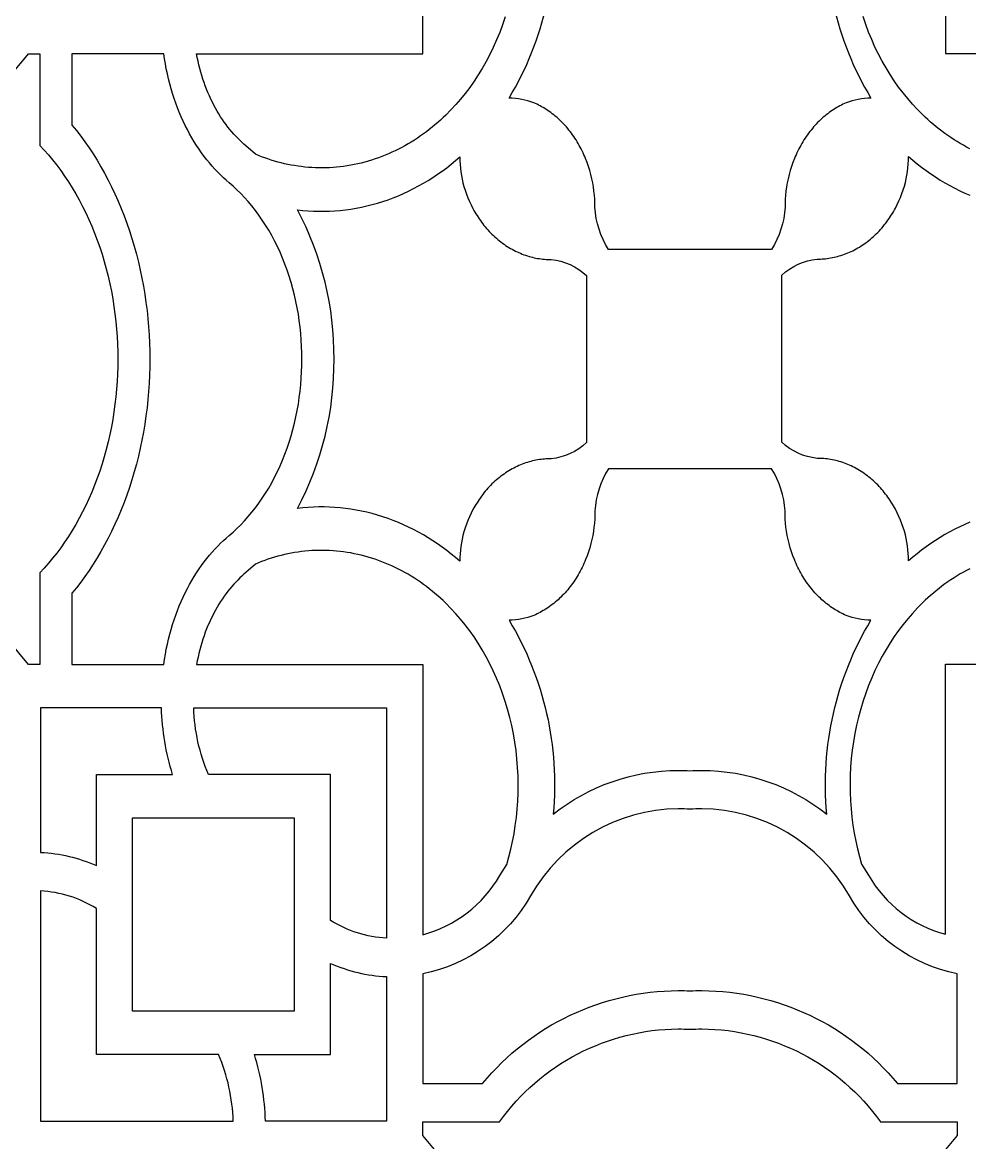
# Model space of a CAD drawing. Extents: x 59271 to 61367, y 41180 to 44085.
# Drawn here: x 59620.9 to 59774.5, y 43077.4 to 43259.1 of the extents above; entities that cross this region are included whole.
import ezdxf

# ---------------------------------------------------------------- set-up
doc = ezdxf.new("R2010")
doc.units = 0
doc.layers.get('0').update_dxf_attribs({"linetype": 'CONTINUOUS'})

msp = doc.modelspace()

# ---------------------------------------------------------------- linework, layer by layer
for points in [[(59699.19, 43259.94), (59698.76, 43258.67), (59698.3, 43257.42), (59697.8, 43256.2), (59697.26, 43255), (59696.69, 43253.83), (59696.1, 43252.7), (59695.47, 43251.6), (59694.82, 43250.53), (59694.14, 43249.5), (59693.43, 43248.5), (59692.71, 43247.54), (59691.96, 43246.62), (59691.19, 43245.73), (59690.39, 43244.87), (59689.56, 43244.03), (59689.13, 43243.62), (59688.69, 43243.21), (59688.25, 43242.82), (59687.8, 43242.43), (59687.34, 43242.05), (59686.88, 43241.68), (59686.41, 43241.32), (59685.93, 43240.97), (59685.44, 43240.63), (59684.95, 43240.29), (59684.46, 43239.97), (59683.95, 43239.65), (59683.44, 43239.35), (59682.93, 43239.05), (59682.41, 43238.77), (59681.89, 43238.5), (59681.36, 43238.23), (59680.82, 43237.98), (59680.28, 43237.74), (59679.74, 43237.51), (59679.19, 43237.3), (59678.64, 43237.09), (59678.09, 43236.9), (59677.53, 43236.71), (59676.97, 43236.55), (59676.41, 43236.39), (59675.84, 43236.24), (59675.28, 43236.11), (59674.71, 43235.99), (59674.14, 43235.88), (59673.57, 43235.78), (59672.99, 43235.7), (59672.42, 43235.63), (59671.85, 43235.57), (59671.28, 43235.52), (59670.7, 43235.49), (59670.13, 43235.47), (59669.56, 43235.46), (59668.99, 43235.46), (59668.42, 43235.48), (59667.85, 43235.51), (59667.29, 43235.54), (59666.72, 43235.6), (59666.16, 43235.66), (59665.6, 43235.73), (59665.05, 43235.82), (59664.5, 43235.92), (59663.95, 43236.02), (59663.4, 43236.14), (59662.86, 43236.27), (59662.32, 43236.41), (59661.79, 43236.57), (59661.26, 43236.73), (59660.73, 43236.9), (59660.21, 43237.08), (59659.7, 43237.27), (59659.19, 43237.47), (59658.68, 43237.68), (59657.16, 43239.04), (59656.83, 43239.32), (59656.5, 43239.62), (59656.16, 43239.94), (59655.84, 43240.26), (59655.51, 43240.6), (59655.19, 43240.95), (59654.87, 43241.31), (59654.55, 43241.69), (59654.24, 43242.08), (59653.94, 43242.48), (59653.64, 43242.89), (59653.34, 43243.32), (59653.05, 43243.75), (59652.77, 43244.2), (59652.49, 43244.67), (59652.23, 43245.14), (59651.96, 43245.62), (59651.71, 43246.12), (59651.47, 43246.62), (59651.23, 43247.14), (59651, 43247.67), (59650.78, 43248.2), (59650.57, 43248.75), (59650.37, 43249.3), (59650.18, 43249.86), (59650, 43250.43), (59649.83, 43251), (59649.67, 43251.59), (59649.53, 43252.17), (59649.39, 43252.77), (59649.26, 43253.37), (59649.15, 43253.97), (59685.82, 43253.97), (59685.82, 43297.79, -0.200602)], [(59751.32, 43278.22, 0.159593), (59758.49, 43246.78, 0.091636), (59754.47, 43246), (59754.21, 43245.89), (59753.96, 43245.77), (59753.71, 43245.65), (59753.46, 43245.51), (59753.2, 43245.38), (59752.95, 43245.23), (59752.7, 43245.08), (59752.46, 43244.93), (59752.21, 43244.76), (59751.96, 43244.59), (59751.72, 43244.42), (59751.48, 43244.24), (59751.24, 43244.05), (59751, 43243.86), (59750.77, 43243.66), (59750.53, 43243.45), (59750.3, 43243.24), (59750.08, 43243.02), (59749.85, 43242.8), (59749.63, 43242.57), (59749.41, 43242.33), (59749.2, 43242.09), (59748.99, 43241.85), (59748.78, 43241.59), (59748.58, 43241.34), (59748.38, 43241.08), (59748.19, 43240.81), (59747.99, 43240.54), (59747.81, 43240.26), (59747.63, 43239.98), (59747.45, 43239.7), (59747.28, 43239.41), (59747.11, 43239.11), (59746.95, 43238.82), (59746.79, 43238.52), (59746.64, 43238.21), (59746.49, 43237.91), (59746.35, 43237.6), (59746.21, 43237.28), (59746.08, 43236.97), (59745.83, 43236.33), (59745.61, 43235.68), (59745.4, 43235.02), (59745.22, 43234.36), (59745.06, 43233.7), (59744.93, 43233.03), (59744.82, 43232.36), (59744.72, 43231.7), (59744.65, 43231.03), (59744.61, 43230.37), (59744.58, 43229.72), (59744.57, 43229.07, -0.12671), (59742.38, 43222.22), (59715.93, 43222.22, -0.12671), (59713.74, 43229.07), (59713.73, 43229.72), (59713.7, 43230.37), (59713.65, 43231.03), (59713.58, 43231.7), (59713.49, 43232.36), (59713.38, 43233.03), (59713.24, 43233.7), (59713.09, 43234.36), (59712.91, 43235.02), (59712.7, 43235.68), (59712.48, 43236.33), (59712.23, 43236.97), (59712.1, 43237.28), (59711.96, 43237.6), (59711.82, 43237.91), (59711.67, 43238.21), (59711.52, 43238.52), (59711.36, 43238.82), (59711.2, 43239.11), (59711.03, 43239.41), (59710.86, 43239.7), (59710.68, 43239.98), (59710.5, 43240.26), (59710.31, 43240.54), (59710.12, 43240.81), (59709.93, 43241.08), (59709.73, 43241.34), (59709.53, 43241.59), (59709.32, 43241.85), (59709.11, 43242.09), (59708.89, 43242.33), (59708.68, 43242.57), (59708.45, 43242.8), (59708.23, 43243.02), (59708, 43243.24), (59707.77, 43243.45), (59707.54, 43243.66), (59707.31, 43243.86), (59707.07, 43244.05), (59706.83, 43244.24), (59706.59, 43244.42), (59706.34, 43244.59), (59706.1, 43244.76), (59705.85, 43244.93), (59705.6, 43245.08), (59705.35, 43245.23), (59705.1, 43245.38), (59704.85, 43245.51), (59704.6, 43245.65), (59704.35, 43245.77), (59704.09, 43245.89), (59703.84, 43246, 0.091636), (59699.82, 43246.78, 0.159593), (59706.99, 43278.22, 0.16816)], [(59774.54, 43178), (59773.71, 43177.64), (59772.89, 43177.26), (59772.08, 43176.86), (59771.28, 43176.43), (59770.49, 43175.99), (59769.71, 43175.52), (59768.94, 43175.03), (59768.18, 43174.53), (59767.44, 43174), (59766.7, 43173.45), (59765.98, 43172.89), (59765.27, 43172.31), (59764.58, 43171.72, 0.065359), (59763.93, 43176.52), (59763.74, 43177.12), (59763.52, 43177.73), (59763.29, 43178.33), (59763.03, 43178.92), (59762.75, 43179.51), (59762.45, 43180.09), (59762.3, 43180.38), (59762.13, 43180.66), (59761.97, 43180.94), (59761.79, 43181.22), (59761.62, 43181.49), (59761.43, 43181.77), (59761.25, 43182.03), (59761.06, 43182.3), (59760.86, 43182.56), (59760.66, 43182.81), (59760.45, 43183.07), (59760.24, 43183.31), (59760.03, 43183.56), (59759.81, 43183.79), (59759.59, 43184.03), (59759.36, 43184.25), (59759.13, 43184.48), (59758.89, 43184.69), (59758.65, 43184.91), (59758.41, 43185.11), (59758.17, 43185.31), (59757.92, 43185.51), (59757.67, 43185.7), (59757.41, 43185.88), (59757.16, 43186.06), (59756.9, 43186.23), (59756.63, 43186.39), (59756.37, 43186.55), (59756.1, 43186.7), (59755.83, 43186.84), (59755.56, 43186.98), (59755.29, 43187.11), (59755.02, 43187.23), (59754.74, 43187.35), (59754.47, 43187.46), (59754.19, 43187.57), (59753.91, 43187.67), (59753.63, 43187.76), (59753.35, 43187.84), (59753.08, 43187.92), (59752.8, 43187.99), (59752.52, 43188.05), (59752.24, 43188.11), (59751.96, 43188.16), (59751.68, 43188.21), (59751.4, 43188.25), (59751.13, 43188.28), (59750.85, 43188.31), (59750.58, 43188.32), (59750.3, 43188.34), (59750.03, 43188.35), (59749.76, 43188.35, -0.165069), (59744.03, 43190.97), (59744.03, 43218.05, -0.165069), (59749.76, 43220.66), (59750.03, 43220.67), (59750.3, 43220.67), (59750.58, 43220.69), (59750.85, 43220.71), (59751.13, 43220.73), (59751.4, 43220.77), (59751.68, 43220.8), (59751.96, 43220.85), (59752.24, 43220.9), (59752.52, 43220.96), (59752.8, 43221.02), (59753.08, 43221.09), (59753.35, 43221.17), (59753.63, 43221.26), (59753.91, 43221.35), (59754.19, 43221.44), (59754.47, 43221.55), (59754.74, 43221.66), (59755.02, 43221.78), (59755.29, 43221.9), (59755.56, 43222.03), (59755.83, 43222.17), (59756.1, 43222.32), (59756.37, 43222.47), (59756.63, 43222.62), (59756.9, 43222.79), (59757.16, 43222.96), (59757.41, 43223.13), (59757.67, 43223.32), (59757.92, 43223.5), (59758.17, 43223.7), (59758.41, 43223.9), (59758.65, 43224.11), (59758.89, 43224.32), (59759.13, 43224.54), (59759.36, 43224.76), (59759.59, 43224.99), (59759.81, 43225.22), (59760.03, 43225.46), (59760.24, 43225.7), (59760.45, 43225.95), (59760.66, 43226.2), (59760.86, 43226.45), (59761.06, 43226.72), (59761.25, 43226.98), (59761.43, 43227.25), (59761.62, 43227.52), (59761.79, 43227.79), (59761.97, 43228.07), (59762.13, 43228.35), (59762.3, 43228.64), (59762.45, 43228.92), (59762.75, 43229.5), (59763.03, 43230.09), (59763.29, 43230.68), (59763.52, 43231.28), (59763.74, 43231.89), (59763.93, 43232.49, 0.065359), (59764.58, 43237.3), (59765.27, 43236.7), (59765.98, 43236.12), (59766.7, 43235.56), (59767.44, 43235.01), (59768.18, 43234.49), (59768.94, 43233.98), (59769.71, 43233.49), (59770.49, 43233.03), (59771.28, 43232.58), (59772.08, 43232.16), (59772.89, 43231.75), (59773.71, 43231.37), (59774.54, 43231.01)], [(59774.53, 43170.45), (59774, 43170.18), (59773.48, 43169.9), (59772.97, 43169.6), (59772.46, 43169.3), (59771.96, 43168.98), (59771.46, 43168.66), (59770.97, 43168.32), (59770.48, 43167.98), (59770.01, 43167.63), (59769.53, 43167.26), (59769.07, 43166.89), (59768.61, 43166.51), (59768.16, 43166.13), (59767.72, 43165.73), (59767.28, 43165.33), (59766.85, 43164.92), (59766.02, 43164.08), (59765.22, 43163.21), (59764.45, 43162.33), (59763.7, 43161.41), (59762.98, 43160.45), (59762.28, 43159.45), (59761.6, 43158.42), (59760.94, 43157.35), (59760.32, 43156.25), (59759.72, 43155.11), (59759.15, 43153.95), (59758.62, 43152.75), (59758.11, 43151.53), (59757.65, 43150.28), (59757.22, 43149.01), (59756.83, 43147.72), (59756.47, 43146.4), (59756.16, 43145.08), (59755.89, 43143.73), (59755.65, 43142.38), (59755.46, 43141.02), (59755.31, 43139.66), (59755.2, 43138.29), (59755.13, 43136.92), (59755.11, 43135.55), (59755.12, 43134.19), (59755.18, 43132.83), (59755.27, 43131.49), (59755.41, 43130.16), (59755.58, 43128.84), (59755.79, 43127.54), (59756.03, 43126.26), (59756.31, 43125), (59756.62, 43123.77), (59756.97, 43122.55), (59758.1, 43120.74, 0.200602), (59770.6, 43111.16), (59770.6, 43154.98), (59807.26, 43154.98)], [(59695.02, 43067.52), (59685.82, 43078.52), (59685.82, 43080.73), (59698.27, 43080.73, -0.240747), (59727.26, 43095.82, -0.013206), (59729.15, 43095.75, -0.013206), (59731.05, 43095.82, -0.240747), (59760.03, 43080.73), (59772.49, 43080.73), (59772.49, 43078.52), (59763.28, 43067.52)]]:
    msp.add_lwpolyline(points, format="xyb")
for points in [[(59770.6, 43297.85), (59770.6, 43254.03), (59807.26, 43254.03)], [(59774.53, 43238.56), (59774, 43238.83), (59773.48, 43239.12), (59772.97, 43239.41), (59772.46, 43239.72), (59771.96, 43240.03), (59771.46, 43240.36), (59770.97, 43240.69), (59770.48, 43241.03), (59770.01, 43241.39), (59769.53, 43241.75), (59769.07, 43242.12), (59768.61, 43242.5), (59768.16, 43242.88), (59767.72, 43243.28), (59767.28, 43243.68), (59766.85, 43244.09), (59766.02, 43244.93), (59765.22, 43245.8), (59764.45, 43246.69), (59763.7, 43247.61), (59762.98, 43248.57), (59762.28, 43249.56), (59761.6, 43250.59), (59760.94, 43251.66), (59760.32, 43252.76), (59759.72, 43253.9), (59759.15, 43255.06), (59758.62, 43256.26), (59758.11, 43257.48), (59757.65, 43258.73), (59757.22, 43260)], [(59612.69, 43242.96), (59621.9, 43253.97), (59623.74, 43253.97), (59623.74, 43239.08), (59624.44, 43238.33), (59625.13, 43237.55), (59625.81, 43236.74), (59626.48, 43235.89), (59627.13, 43235.02), (59627.76, 43234.12), (59628.38, 43233.19), (59628.98, 43232.24), (59629.56, 43231.26), (59630.12, 43230.25), (59630.66, 43229.22), (59631.19, 43228.17), (59631.68, 43227.09), (59632.16, 43226), (59632.61, 43224.88), (59633.04, 43223.75), (59633.44, 43222.6), (59633.82, 43221.44), (59634.18, 43220.26), (59634.5, 43219.07), (59634.8, 43217.87), (59635.08, 43216.66), (59635.33, 43215.45), (59635.55, 43214.22), (59635.74, 43213), (59635.91, 43211.77), (59636.05, 43210.54), (59636.17, 43209.32), (59636.26, 43208.09), (59636.32, 43206.87), (59636.36, 43205.65), (59636.37, 43204.44), (59636.36, 43203.23), (59636.32, 43202.01), (59636.26, 43200.79), (59636.17, 43199.57), (59636.05, 43198.34), (59635.91, 43197.11), (59635.74, 43195.88), (59635.55, 43194.66), (59635.33, 43193.44), (59635.08, 43192.22), (59634.8, 43191.01), (59634.5, 43189.81), (59634.18, 43188.62), (59633.82, 43187.45), (59633.44, 43186.28), (59633.04, 43185.13), (59632.61, 43184), (59632.16, 43182.89), (59631.68, 43181.79), (59631.19, 43180.72), (59630.66, 43179.66), (59630.12, 43178.63), (59629.56, 43177.62), (59628.98, 43176.64), (59628.38, 43175.69), (59627.76, 43174.76), (59627.13, 43173.86), (59626.48, 43172.99), (59625.81, 43172.15), (59625.13, 43171.34), (59624.44, 43170.55), (59623.74, 43169.8), (59623.74, 43154.91), (59621.9, 43154.91), (59612.69, 43165.92)]]:
    msp.add_lwpolyline(points)
for points in [[(59666.24, 43204.44), (59666.23, 43205.47), (59666.19, 43206.5), (59666.13, 43207.54), (59666.05, 43208.59), (59665.94, 43209.63), (59665.81, 43210.68), (59665.65, 43211.72), (59665.46, 43212.77), (59665.25, 43213.81), (59665.02, 43214.84), (59664.76, 43215.86), (59664.47, 43216.88), (59664.16, 43217.89), (59663.83, 43218.88), (59663.47, 43219.86), (59663.09, 43220.82), (59662.68, 43221.77), (59662.25, 43222.69), (59661.8, 43223.6), (59661.33, 43224.48), (59660.84, 43225.35), (59660.33, 43226.19), (59659.81, 43227), (59659.26, 43227.79), (59658.7, 43228.55), (59658.13, 43229.28), (59657.54, 43229.98), (59656.94, 43230.65), (59656.33, 43231.3), (59655.7, 43231.91), (59655.07, 43232.5), (59654.43, 43233.05), (59653.96, 43233.45), (59653.5, 43233.87), (59653.04, 43234.31), (59652.58, 43234.76), (59652.13, 43235.24), (59651.68, 43235.73), (59651.25, 43236.25), (59650.81, 43236.78), (59650.39, 43237.33), (59649.97, 43237.89), (59649.56, 43238.48), (59649.16, 43239.08), (59648.77, 43239.7), (59648.39, 43240.34), (59648.02, 43240.99), (59647.66, 43241.66), (59647.32, 43242.34), (59646.98, 43243.04), (59646.66, 43243.75), (59646.35, 43244.48), (59646.06, 43245.22), (59645.78, 43245.97), (59645.51, 43246.73), (59645.26, 43247.5), (59645.03, 43248.29), (59644.81, 43249.08), (59644.6, 43249.88), (59644.42, 43250.69), (59644.24, 43251.5), (59644.09, 43252.32), (59643.95, 43253.14), (59643.83, 43253.97), (59628.95, 43253.97), (59628.95, 43242.39), (59629.66, 43241.51), (59630.36, 43240.61), (59631.05, 43239.67), (59631.72, 43238.71), (59632.37, 43237.71), (59633.01, 43236.7), (59633.63, 43235.65), (59634.23, 43234.58), (59634.81, 43233.49), (59635.37, 43232.37), (59635.91, 43231.23), (59636.43, 43230.07), (59636.93, 43228.89), (59637.4, 43227.7), (59637.85, 43226.48), (59638.27, 43225.25), (59638.67, 43224), (59639.05, 43222.74), (59639.4, 43221.46), (59639.72, 43220.18), (59640.02, 43218.89), (59640.29, 43217.58), (59640.54, 43216.28), (59640.76, 43214.96), (59640.95, 43213.65), (59641.12, 43212.33), (59641.26, 43211.01), (59641.37, 43209.69), (59641.46, 43208.37), (59641.53, 43207.05), (59641.56, 43205.75), (59641.58, 43204.44), (59641.56, 43203.14), (59641.53, 43201.83), (59641.46, 43200.51), (59641.37, 43199.2), (59641.26, 43197.88), (59641.12, 43196.56), (59640.95, 43195.24), (59640.76, 43193.92), (59640.54, 43192.61), (59640.29, 43191.3), (59640.02, 43190), (59639.72, 43188.7), (59639.4, 43187.42), (59639.05, 43186.15), (59638.67, 43184.89), (59638.27, 43183.64), (59637.85, 43182.4), (59637.4, 43181.19), (59636.93, 43179.99), (59636.43, 43178.81), (59635.91, 43177.65), (59635.37, 43176.51), (59634.81, 43175.39), (59634.23, 43174.3), (59633.63, 43173.23), (59633.01, 43172.19), (59632.37, 43171.17), (59631.72, 43170.18), (59631.05, 43169.21), (59630.36, 43168.28), (59629.66, 43167.37), (59628.95, 43166.49), (59628.95, 43154.91), (59643.83, 43154.91), (59643.95, 43155.74), (59644.09, 43156.57), (59644.24, 43157.38), (59644.42, 43158.2), (59644.6, 43159.01), (59644.81, 43159.81), (59645.03, 43160.6), (59645.26, 43161.38), (59645.51, 43162.15), (59645.78, 43162.92), (59646.06, 43163.67), (59646.35, 43164.41), (59646.66, 43165.13), (59646.98, 43165.84), (59647.32, 43166.54), (59647.66, 43167.23), (59648.02, 43167.9), (59648.39, 43168.55), (59648.77, 43169.18), (59649.16, 43169.8), (59649.56, 43170.41), (59649.97, 43170.99), (59650.39, 43171.56), (59650.81, 43172.11), (59651.25, 43172.64), (59651.68, 43173.15), (59652.13, 43173.64), (59652.58, 43174.12), (59653.04, 43174.58), (59653.5, 43175.01), (59653.96, 43175.43), (59654.43, 43175.83), (59655.07, 43176.39), (59655.7, 43176.97), (59656.33, 43177.58), (59656.94, 43178.23), (59657.54, 43178.9), (59658.13, 43179.61), (59658.7, 43180.34), (59659.26, 43181.1), (59659.81, 43181.89), (59660.33, 43182.7), (59660.84, 43183.54), (59661.33, 43184.4), (59661.8, 43185.28), (59662.25, 43186.19), (59662.68, 43187.12), (59663.09, 43188.06), (59663.47, 43189.03), (59663.83, 43190), (59664.16, 43191), (59664.47, 43192), (59664.76, 43193.02), (59665.02, 43194.04), (59665.25, 43195.08), (59665.46, 43196.12), (59665.65, 43197.16), (59665.81, 43198.2), (59665.94, 43199.25), (59666.05, 43200.3), (59666.13, 43201.34), (59666.19, 43202.38), (59666.23, 43203.41)], [(59665, 43098.71), (59638.78, 43098.71), (59638.78, 43130.04), (59665, 43130.04)]]:
    msp.add_lwpolyline(points, close=True)
for points in [[(59671.44, 43204.44, 0.124595), (59665.52, 43228.66), (59666.37, 43228.57), (59667.23, 43228.5), (59668.09, 43228.45), (59668.95, 43228.43), (59669.82, 43228.43), (59670.69, 43228.45), (59671.56, 43228.5), (59672.43, 43228.57), (59673.3, 43228.66), (59674.17, 43228.78), (59675.04, 43228.93), (59675.91, 43229.1), (59676.77, 43229.29), (59677.64, 43229.51), (59678.49, 43229.75), (59679.35, 43230.01), (59680.19, 43230.3), (59681.04, 43230.61), (59681.87, 43230.95), (59682.7, 43231.31), (59683.52, 43231.69), (59684.33, 43232.09), (59685.13, 43232.52), (59685.92, 43232.96), (59686.7, 43233.43), (59687.47, 43233.92), (59688.23, 43234.42), (59688.98, 43234.95), (59689.71, 43235.49), (59690.43, 43236.06), (59691.14, 43236.63), (59691.83, 43237.23, 0.065359), (59692.48, 43232.43), (59692.68, 43231.82), (59692.89, 43231.22), (59693.13, 43230.62), (59693.38, 43230.03), (59693.66, 43229.44), (59693.96, 43228.86), (59694.12, 43228.57), (59694.28, 43228.29), (59694.45, 43228.01), (59694.62, 43227.73), (59694.8, 43227.45), (59694.98, 43227.18), (59695.17, 43226.91), (59695.36, 43226.65), (59695.55, 43226.39), (59695.75, 43226.13), (59695.96, 43225.88), (59696.17, 43225.64), (59696.39, 43225.39), (59696.6, 43225.15), (59696.83, 43224.92), (59697.05, 43224.69), (59697.29, 43224.47), (59697.52, 43224.25), (59697.76, 43224.04), (59698, 43223.84), (59698.25, 43223.63), (59698.49, 43223.44), (59698.75, 43223.25), (59699, 43223.07), (59699.26, 43222.89), (59699.52, 43222.72), (59699.78, 43222.56), (59700.04, 43222.4), (59700.31, 43222.25), (59700.58, 43222.11), (59700.85, 43221.97), (59701.12, 43221.84), (59701.4, 43221.71), (59701.67, 43221.6), (59701.95, 43221.48), (59702.22, 43221.38), (59702.5, 43221.28), (59702.78, 43221.19), (59703.06, 43221.11), (59703.34, 43221.03), (59703.62, 43220.96), (59703.9, 43220.89), (59704.17, 43220.84), (59704.45, 43220.78), (59704.73, 43220.74), (59705.01, 43220.7), (59705.29, 43220.67), (59705.56, 43220.64), (59705.84, 43220.62), (59706.11, 43220.61), (59706.38, 43220.6), (59706.65, 43220.6, -0.165069), (59712.38, 43217.98), (59712.38, 43190.9, -0.165069), (59706.65, 43188.28), (59706.38, 43188.28), (59706.11, 43188.27), (59705.84, 43188.26), (59705.56, 43188.24), (59705.29, 43188.21), (59705.01, 43188.18), (59704.73, 43188.14), (59704.45, 43188.1), (59704.17, 43188.05), (59703.9, 43187.99), (59703.62, 43187.93), (59703.34, 43187.85), (59703.06, 43187.78), (59702.78, 43187.69), (59702.5, 43187.6), (59702.22, 43187.5), (59701.95, 43187.4), (59701.67, 43187.29), (59701.4, 43187.17), (59701.12, 43187.05), (59700.85, 43186.91), (59700.58, 43186.78), (59700.31, 43186.63), (59700.04, 43186.48), (59699.78, 43186.32), (59699.52, 43186.16), (59699.26, 43185.99), (59699, 43185.81), (59698.75, 43185.63), (59698.49, 43185.44), (59698.25, 43185.25), (59698, 43185.05), (59697.76, 43184.84), (59697.52, 43184.63), (59697.29, 43184.41), (59697.05, 43184.19), (59696.83, 43183.96), (59696.6, 43183.73), (59696.39, 43183.49), (59696.17, 43183.25), (59695.96, 43183), (59695.75, 43182.75), (59695.55, 43182.49), (59695.36, 43182.23), (59695.17, 43181.97), (59694.98, 43181.7), (59694.8, 43181.43), (59694.62, 43181.15), (59694.45, 43180.88), (59694.28, 43180.6), (59694.12, 43180.31), (59693.96, 43180.03), (59693.66, 43179.45), (59693.38, 43178.86), (59693.13, 43178.26), (59692.89, 43177.66), (59692.68, 43177.06), (59692.48, 43176.45, 0.065359), (59691.83, 43171.65), (59691.14, 43172.25), (59690.43, 43172.83), (59689.71, 43173.39), (59688.98, 43173.93), (59688.23, 43174.46), (59687.47, 43174.97), (59686.7, 43175.45), (59685.92, 43175.92), (59685.13, 43176.37), (59684.33, 43176.79), (59683.52, 43177.2), (59682.7, 43177.58), (59681.87, 43177.93), (59681.04, 43178.27), (59680.19, 43178.58), (59679.35, 43178.87), (59678.49, 43179.14), (59677.64, 43179.38), (59676.77, 43179.6), (59675.91, 43179.79), (59675.04, 43179.96), (59674.17, 43180.1), (59673.3, 43180.22), (59672.43, 43180.32), (59671.56, 43180.39), (59670.69, 43180.43), (59669.82, 43180.46), (59668.95, 43180.46), (59668.09, 43180.43), (59667.23, 43180.38), (59666.37, 43180.31), (59665.52, 43180.22, 0.124595)], [(59731.05, 43137.74, -0.16816), (59751.32, 43130.66, -0.159593), (59758.49, 43162.1, -0.091636), (59754.47, 43162.88), (59754.21, 43162.99), (59753.96, 43163.11), (59753.71, 43163.24), (59753.46, 43163.37), (59753.2, 43163.51), (59752.95, 43163.65), (59752.7, 43163.8), (59752.46, 43163.96), (59752.21, 43164.12), (59751.96, 43164.29), (59751.72, 43164.46), (59751.48, 43164.65), (59751.24, 43164.83), (59751, 43165.03), (59750.77, 43165.23), (59750.53, 43165.43), (59750.3, 43165.65), (59750.08, 43165.86), (59749.85, 43166.09), (59749.63, 43166.32), (59749.41, 43166.55), (59749.2, 43166.79), (59748.99, 43167.04), (59748.78, 43167.29), (59748.58, 43167.55), (59748.38, 43167.81), (59748.19, 43168.07), (59747.99, 43168.34), (59747.81, 43168.62), (59747.63, 43168.9), (59747.45, 43169.19), (59747.28, 43169.48), (59747.11, 43169.77), (59746.95, 43170.07), (59746.79, 43170.37), (59746.64, 43170.67), (59746.49, 43170.98), (59746.35, 43171.29), (59746.21, 43171.6), (59746.08, 43171.92), (59745.83, 43172.56), (59745.61, 43173.21), (59745.4, 43173.86), (59745.22, 43174.52), (59745.06, 43175.19), (59744.93, 43175.85), (59744.82, 43176.52), (59744.72, 43177.19), (59744.65, 43177.85), (59744.61, 43178.51), (59744.58, 43179.17), (59744.57, 43179.82, 0.12671), (59742.38, 43186.66), (59715.93, 43186.66, 0.12671), (59713.74, 43179.82), (59713.73, 43179.17), (59713.7, 43178.51), (59713.65, 43177.85), (59713.58, 43177.19), (59713.49, 43176.52), (59713.38, 43175.85), (59713.24, 43175.19), (59713.09, 43174.52), (59712.91, 43173.86), (59712.7, 43173.21), (59712.48, 43172.56), (59712.23, 43171.92), (59712.1, 43171.6), (59711.96, 43171.29), (59711.82, 43170.98), (59711.67, 43170.67), (59711.52, 43170.37), (59711.36, 43170.07), (59711.2, 43169.77), (59711.03, 43169.48), (59710.86, 43169.19), (59710.68, 43168.9), (59710.5, 43168.62), (59710.31, 43168.34), (59710.12, 43168.07), (59709.93, 43167.81), (59709.73, 43167.55), (59709.53, 43167.29), (59709.32, 43167.04), (59709.11, 43166.79), (59708.89, 43166.55), (59708.68, 43166.32), (59708.45, 43166.09), (59708.23, 43165.86), (59708, 43165.65), (59707.77, 43165.43), (59707.54, 43165.23), (59707.31, 43165.03), (59707.07, 43164.83), (59706.83, 43164.65), (59706.59, 43164.46), (59706.34, 43164.29), (59706.1, 43164.12), (59705.85, 43163.96), (59705.6, 43163.8), (59705.35, 43163.65), (59705.1, 43163.51), (59704.85, 43163.37), (59704.6, 43163.24), (59704.35, 43163.11), (59704.09, 43162.99), (59703.84, 43162.88, -0.091636), (59699.82, 43162.1, -0.159593), (59706.99, 43130.66, -0.16816), (59727.26, 43137.74, -0.014447), (59729.15, 43137.68, -0.014447)], [(59685.82, 43111.1, 0.200602), (59698.31, 43120.67), (59699.45, 43122.49), (59699.79, 43123.7), (59700.1, 43124.94), (59700.38, 43126.2), (59700.62, 43127.48), (59700.83, 43128.78), (59701, 43130.09), (59701.14, 43131.43), (59701.23, 43132.77), (59701.29, 43134.12), (59701.3, 43135.49), (59701.28, 43136.85), (59701.21, 43138.22), (59701.1, 43139.59), (59700.95, 43140.96), (59700.76, 43142.32), (59700.53, 43143.67), (59700.25, 43145.01), (59699.94, 43146.34), (59699.59, 43147.65), (59699.19, 43148.94), (59698.76, 43150.22), (59698.3, 43151.46), (59697.8, 43152.69), (59697.26, 43153.88), (59696.69, 43155.05), (59696.1, 43156.18), (59695.47, 43157.29), (59694.82, 43158.35), (59694.14, 43159.39), (59693.43, 43160.38), (59692.71, 43161.34), (59691.96, 43162.26), (59691.19, 43163.15), (59690.39, 43164.02), (59689.56, 43164.86), (59689.13, 43165.27), (59688.69, 43165.67), (59688.25, 43166.06), (59687.8, 43166.45), (59687.34, 43166.83), (59686.88, 43167.2), (59686.41, 43167.56), (59685.93, 43167.91), (59685.44, 43168.26), (59684.95, 43168.59), (59684.46, 43168.92), (59683.95, 43169.23), (59683.44, 43169.54), (59682.93, 43169.83), (59682.41, 43170.11), (59681.89, 43170.39), (59681.36, 43170.65), (59680.82, 43170.9), (59680.28, 43171.14), (59679.74, 43171.37), (59679.19, 43171.59), (59678.64, 43171.79), (59678.09, 43171.99), (59677.53, 43172.17), (59676.97, 43172.34), (59676.41, 43172.5), (59675.84, 43172.64), (59675.28, 43172.77), (59674.71, 43172.89), (59674.14, 43173), (59673.57, 43173.1), (59672.99, 43173.18), (59672.42, 43173.25), (59671.85, 43173.31), (59671.28, 43173.36), (59670.7, 43173.39), (59670.13, 43173.41), (59669.56, 43173.42), (59668.99, 43173.42), (59668.42, 43173.41), (59667.85, 43173.38), (59667.29, 43173.34), (59666.72, 43173.29), (59666.16, 43173.22), (59665.6, 43173.15), (59665.05, 43173.06), (59664.5, 43172.97), (59663.95, 43172.86), (59663.4, 43172.74), (59662.86, 43172.61), (59662.32, 43172.47), (59661.79, 43172.32), (59661.26, 43172.16), (59660.73, 43171.98), (59660.21, 43171.8), (59659.7, 43171.61), (59659.19, 43171.41), (59658.68, 43171.2), (59657.16, 43169.85), (59656.83, 43169.56), (59656.5, 43169.26), (59656.16, 43168.95), (59655.84, 43168.62), (59655.51, 43168.28), (59655.19, 43167.93), (59654.87, 43167.57), (59654.55, 43167.2), (59654.24, 43166.81), (59653.94, 43166.41), (59653.64, 43165.99), (59653.34, 43165.57), (59653.05, 43165.13), (59652.77, 43164.68), (59652.49, 43164.22), (59652.23, 43163.74), (59651.96, 43163.26), (59651.71, 43162.76), (59651.47, 43162.26), (59651.23, 43161.74), (59651, 43161.22), (59650.78, 43160.68), (59650.57, 43160.14), (59650.37, 43159.58), (59650.18, 43159.02), (59650, 43158.45), (59649.83, 43157.88), (59649.67, 43157.3), (59649.53, 43156.71), (59649.39, 43156.12), (59649.26, 43155.52), (59649.15, 43154.91), (59685.82, 43154.91)], [(59623.85, 43124.45, -0.093744), (59632.9, 43122.3), (59632.9, 43137.07), (59645.26, 43137.07, -0.067508), (59643.46, 43147.88), (59623.85, 43147.88)], [(59651.06, 43137.07, -0.090687), (59648.68, 43147.88), (59679.93, 43147.88), (59679.93, 43110.53, -0.123377), (59670.89, 43113.38), (59670.89, 43137.07)], [(59729.15, 43131.43, 0.017043), (59727.26, 43131.52, 0.26745), (59703.32, 43117.4, -0.215544), (59685.82, 43104.73), (59685.82, 43086.95), (59695.51, 43086.95, -0.222359), (59727.26, 43102.04, -0.011427), (59729.15, 43101.99, -0.011427), (59731.05, 43102.04, -0.222359), (59762.8, 43086.95), (59772.49, 43086.95), (59772.49, 43104.73, -0.215544), (59754.99, 43117.4, 0.26745), (59731.05, 43131.52, 0.017043)], [(59632.9, 43115.36, 0.123377), (59623.85, 43118.21), (59623.85, 43080.86), (59655.11, 43080.86, 0.090687), (59652.72, 43091.67), (59632.9, 43091.67)], [(59670.89, 43106.44, 0.093744), (59679.93, 43104.3), (59679.93, 43080.86), (59660.32, 43080.86, 0.067508), (59658.53, 43091.67), (59670.89, 43091.67)]]:
    msp.add_lwpolyline(points, format="xyb", close=True)

doc.saveas('drawing.dxf')
